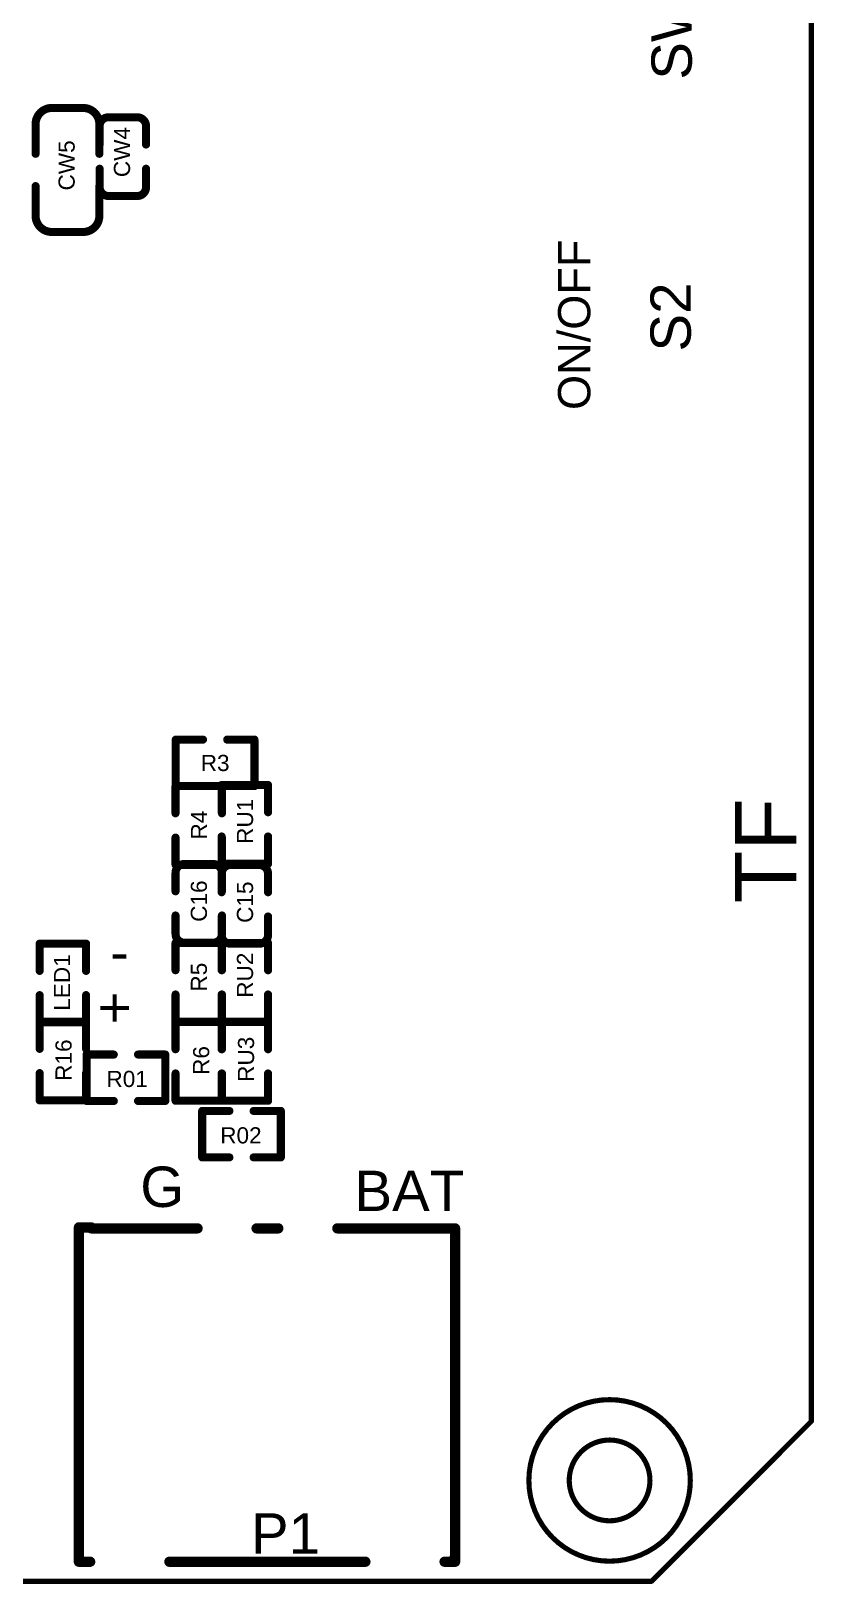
# Model space of a CAD drawing. Header units: millimetres. Extents: x 75.7 to 126.2, y 35 to 114.6.
# Drawn here: x 106.82 to 126.22, y 34.96 to 73.42 of the extents above; entities that cross this region are included whole.
import ezdxf

# ---------------------------------------------------------------- set-up
doc = ezdxf.new("R2010")
doc.units = ezdxf.units.MM
doc.layers.add('KeepOutLayer', color=6, linetype='Continuous')
doc.layers.add('TopOverlay', color=2, linetype='Continuous')
doc.styles.add('Arial', font='arial.ttf', dxfattribs={"height": 0.2})

# ---------------------------------------------------------------- blocks, each defined once
blk = doc.blocks.new('LC_0402_R_21')
at = {"layer": 'TopOverlay', "const_width": 0.2}
for points in [[(-0.975, -0.575), (-0.975, 0.575)], [(-0.3, 0.575), (-0.975, 0.575)], [(0.975, 0.575), (0.3, 0.575)], [(0.975, -0.575), (0.975, 0.575)], [(-0.3, -0.575), (-0.975, -0.575)], [(0.975, -0.575), (0.3, -0.575)]]:
    blk.add_lwpolyline(points, dxfattribs=at)
at = {"layer": 'TopOverlay', "const_width": 0.1}
for points in [[(-1.025, 0.575, 1), (-0.925, 0.575, 1)], [(-1.025, 0.575, 1), (-0.925, 0.575, 1)], [(-0.35, 0.575, 1), (-0.25, 0.575, 1)], [(0.25, 0.575, 1), (0.35, 0.575, 1)], [(0.925, 0.575, 1), (1.025, 0.575, 1)], [(0.925, 0.575, 1), (1.025, 0.575, 1)], [(-1.025, -0.575, 1), (-0.925, -0.575, 1)], [(-1.025, -0.575, 1), (-0.925, -0.575, 1)], [(-0.35, -0.575, 1), (-0.25, -0.575, 1)], [(0.25, -0.575, 1), (0.35, -0.575, 1)], [(0.925, -0.575, 1), (1.025, -0.575, 1)], [(0.925, -0.575, 1), (1.025, -0.575, 1)]]:
    blk.add_lwpolyline(points, format="xyb", close=True, dxfattribs=at)
blk = doc.blocks.new('LC_0402_R_22')
at = {"layer": 'TopOverlay', "const_width": 0.2}
for points in [[(-0.975, -0.575), (-0.975, 0.575)], [(-0.3, 0.575), (-0.975, 0.575)], [(0.975, 0.575), (0.3, 0.575)], [(0.975, -0.575), (0.975, 0.575)], [(-0.3, -0.575), (-0.975, -0.575)], [(0.975, -0.575), (0.3, -0.575)]]:
    blk.add_lwpolyline(points, dxfattribs=at)
at = {"layer": 'TopOverlay', "const_width": 0.1}
for points in [[(-1.025, 0.575, 1), (-0.925, 0.575, 1)], [(-1.025, 0.575, 1), (-0.925, 0.575, 1)], [(-0.35, 0.575, 1), (-0.25, 0.575, 1)], [(0.25, 0.575, 1), (0.35, 0.575, 1)], [(0.925, 0.575, 1), (1.025, 0.575, 1)], [(0.925, 0.575, 1), (1.025, 0.575, 1)], [(-1.025, -0.575, 1), (-0.925, -0.575, 1)], [(-1.025, -0.575, 1), (-0.925, -0.575, 1)], [(-0.35, -0.575, 1), (-0.25, -0.575, 1)], [(0.25, -0.575, 1), (0.35, -0.575, 1)], [(0.925, -0.575, 1), (1.025, -0.575, 1)], [(0.925, -0.575, 1), (1.025, -0.575, 1)]]:
    blk.add_lwpolyline(points, format="xyb", close=True, dxfattribs=at)
blk = doc.blocks.new('LC_0402_R_23')
at = {"layer": 'TopOverlay', "const_width": 0.2}
for points in [[(-0.975, -0.575), (-0.975, 0.575)], [(-0.3, 0.575), (-0.975, 0.575)], [(0.975, 0.575), (0.3, 0.575)], [(0.975, -0.575), (0.975, 0.575)], [(-0.3, -0.575), (-0.975, -0.575)], [(0.975, -0.575), (0.3, -0.575)]]:
    blk.add_lwpolyline(points, dxfattribs=at)
at = {"layer": 'TopOverlay', "const_width": 0.1}
for points in [[(-1.025, 0.575, 1), (-0.925, 0.575, 1)], [(-1.025, 0.575, 1), (-0.925, 0.575, 1)], [(-0.35, 0.575, 1), (-0.25, 0.575, 1)], [(0.25, 0.575, 1), (0.35, 0.575, 1)], [(0.925, 0.575, 1), (1.025, 0.575, 1)], [(0.925, 0.575, 1), (1.025, 0.575, 1)], [(-1.025, -0.575, 1), (-0.925, -0.575, 1)], [(-1.025, -0.575, 1), (-0.925, -0.575, 1)], [(-0.35, -0.575, 1), (-0.25, -0.575, 1)], [(0.25, -0.575, 1), (0.35, -0.575, 1)], [(0.925, -0.575, 1), (1.025, -0.575, 1)], [(0.925, -0.575, 1), (1.025, -0.575, 1)]]:
    blk.add_lwpolyline(points, format="xyb", close=True, dxfattribs=at)
blk = doc.blocks.new('LC_0402_R_28')
at = {"layer": 'TopOverlay', "const_width": 0.2}
for points in [[(-0.975, 0.575), (-0.975, -0.575)], [(-0.975, 0.575), (-0.3, 0.575)], [(0.3, 0.575), (0.975, 0.575)], [(0.975, 0.575), (0.975, -0.575)], [(-0.975, -0.575), (-0.3, -0.575)], [(0.3, -0.575), (0.975, -0.575)]]:
    blk.add_lwpolyline(points, dxfattribs=at)
at = {"layer": 'TopOverlay', "const_width": 0.1}
for points in [[(-1.025, 0.575, 1), (-0.925, 0.575, 1)], [(-1.025, 0.575, 1), (-0.925, 0.575, 1)], [(-0.35, 0.575, 1), (-0.25, 0.575, 1)], [(0.25, 0.575, 1), (0.35, 0.575, 1)], [(0.925, 0.575, 1), (1.025, 0.575, 1)], [(0.925, 0.575, 1), (1.025, 0.575, 1)], [(-1.025, -0.575, 1), (-0.925, -0.575, 1)], [(-1.025, -0.575, 1), (-0.925, -0.575, 1)], [(-0.35, -0.575, 1), (-0.25, -0.575, 1)], [(0.25, -0.575, 1), (0.35, -0.575, 1)], [(0.925, -0.575, 1), (1.025, -0.575, 1)], [(0.925, -0.575, 1), (1.025, -0.575, 1)]]:
    blk.add_lwpolyline(points, format="xyb", close=True, dxfattribs=at)
blk = doc.blocks.new('LC_0402_R_35')
at = {"layer": 'TopOverlay', "const_width": 0.2}
for points in [[(-0.975, 0.575), (-0.975, -0.575)], [(-0.975, 0.575), (-0.3, 0.575)], [(0.3, 0.575), (0.975, 0.575)], [(0.975, 0.575), (0.975, -0.575)], [(-0.975, -0.575), (-0.3, -0.575)], [(0.3, -0.575), (0.975, -0.575)]]:
    blk.add_lwpolyline(points, dxfattribs=at)
at = {"layer": 'TopOverlay', "const_width": 0.1}
for points in [[(-1.025, 0.575, 1), (-0.925, 0.575, 1)], [(-1.025, 0.575, 1), (-0.925, 0.575, 1)], [(-0.35, 0.575, 1), (-0.25, 0.575, 1)], [(0.25, 0.575, 1), (0.35, 0.575, 1)], [(0.925, 0.575, 1), (1.025, 0.575, 1)], [(0.925, 0.575, 1), (1.025, 0.575, 1)], [(-1.025, -0.575, 1), (-0.925, -0.575, 1)], [(-1.025, -0.575, 1), (-0.925, -0.575, 1)], [(-0.35, -0.575, 1), (-0.25, -0.575, 1)], [(0.25, -0.575, 1), (0.35, -0.575, 1)], [(0.925, -0.575, 1), (1.025, -0.575, 1)], [(0.925, -0.575, 1), (1.025, -0.575, 1)]]:
    blk.add_lwpolyline(points, format="xyb", close=True, dxfattribs=at)
blk = doc.blocks.new('LC_0402_R_36')
at = {"layer": 'TopOverlay', "const_width": 0.2}
for points in [[(-0.975, 0.575), (-0.975, -0.575)], [(-0.975, 0.575), (-0.3, 0.575)], [(0.3, 0.575), (0.975, 0.575)], [(0.975, 0.575), (0.975, -0.575)], [(-0.975, -0.575), (-0.3, -0.575)], [(0.3, -0.575), (0.975, -0.575)]]:
    blk.add_lwpolyline(points, dxfattribs=at)
at = {"layer": 'TopOverlay', "const_width": 0.1}
for points in [[(-1.025, 0.575, 1), (-0.925, 0.575, 1)], [(-1.025, 0.575, 1), (-0.925, 0.575, 1)], [(-0.35, 0.575, 1), (-0.25, 0.575, 1)], [(0.25, 0.575, 1), (0.35, 0.575, 1)], [(0.925, 0.575, 1), (1.025, 0.575, 1)], [(0.925, 0.575, 1), (1.025, 0.575, 1)], [(-1.025, -0.575, 1), (-0.925, -0.575, 1)], [(-1.025, -0.575, 1), (-0.925, -0.575, 1)], [(-0.35, -0.575, 1), (-0.25, -0.575, 1)], [(0.25, -0.575, 1), (0.35, -0.575, 1)], [(0.925, -0.575, 1), (1.025, -0.575, 1)], [(0.925, -0.575, 1), (1.025, -0.575, 1)]]:
    blk.add_lwpolyline(points, format="xyb", close=True, dxfattribs=at)
blk = doc.blocks.new('LC_0402_R_37')
at = {"layer": 'TopOverlay', "const_width": 0.2}
for points in [[(-0.975, 0.575), (-0.975, -0.575)], [(-0.975, 0.575), (-0.3, 0.575)], [(0.3, 0.575), (0.975, 0.575)], [(0.975, 0.575), (0.975, -0.575)], [(-0.975, -0.575), (-0.3, -0.575)], [(0.3, -0.575), (0.975, -0.575)]]:
    blk.add_lwpolyline(points, dxfattribs=at)
at = {"layer": 'TopOverlay', "const_width": 0.1}
for points in [[(-1.025, 0.575, 1), (-0.925, 0.575, 1)], [(-1.025, 0.575, 1), (-0.925, 0.575, 1)], [(-0.35, 0.575, 1), (-0.25, 0.575, 1)], [(0.25, 0.575, 1), (0.35, 0.575, 1)], [(0.925, 0.575, 1), (1.025, 0.575, 1)], [(0.925, 0.575, 1), (1.025, 0.575, 1)], [(-1.025, -0.575, 1), (-0.925, -0.575, 1)], [(-1.025, -0.575, 1), (-0.925, -0.575, 1)], [(-0.35, -0.575, 1), (-0.25, -0.575, 1)], [(0.25, -0.575, 1), (0.35, -0.575, 1)], [(0.925, -0.575, 1), (1.025, -0.575, 1)], [(0.925, -0.575, 1), (1.025, -0.575, 1)]]:
    blk.add_lwpolyline(points, format="xyb", close=True, dxfattribs=at)
blk = doc.blocks.new('LC_0402_R_38')
at = {"layer": 'TopOverlay', "const_width": 0.2}
for points in [[(-0.975, 0.575), (-0.975, -0.575)], [(-0.3, 0.575), (-0.975, 0.575)], [(0.975, 0.575), (0.3, 0.575)], [(0.975, 0.575), (0.975, -0.575)], [(-0.3, -0.575), (-0.975, -0.575)], [(0.975, -0.575), (0.3, -0.575)]]:
    blk.add_lwpolyline(points, dxfattribs=at)
at = {"layer": 'TopOverlay', "const_width": 0.1}
for points in [[(-1.025, 0.575, 1), (-0.925, 0.575, 1)], [(-1.025, 0.575, 1), (-0.925, 0.575, 1)], [(-0.35, 0.575, 1), (-0.25, 0.575, 1)], [(0.25, 0.575, 1), (0.35, 0.575, 1)], [(0.925, 0.575, 1), (1.025, 0.575, 1)], [(0.925, 0.575, 1), (1.025, 0.575, 1)], [(-1.025, -0.575, 1), (-0.925, -0.575, 1)], [(-1.025, -0.575, 1), (-0.925, -0.575, 1)], [(-0.35, -0.575, 1), (-0.25, -0.575, 1)], [(0.25, -0.575, 1), (0.35, -0.575, 1)], [(0.925, -0.575, 1), (1.025, -0.575, 1)], [(0.925, -0.575, 1), (1.025, -0.575, 1)]]:
    blk.add_lwpolyline(points, format="xyb", close=True, dxfattribs=at)
blk = doc.blocks.new('LC_0402_R_46')
at = {"layer": 'TopOverlay', "const_width": 0.2}
for points in [[(-0.975, 0.575), (-0.975, -0.575)], [(-0.975, 0.575), (-0.3, 0.575)], [(0.3, 0.575), (0.975, 0.575)], [(0.975, 0.575), (0.975, -0.575)], [(-0.975, -0.575), (-0.3, -0.575)], [(0.3, -0.575), (0.975, -0.575)]]:
    blk.add_lwpolyline(points, dxfattribs=at)
at = {"layer": 'TopOverlay', "const_width": 0.1}
for points in [[(-1.025, 0.575, 1), (-0.925, 0.575, 1)], [(-1.025, 0.575, 1), (-0.925, 0.575, 1)], [(-0.35, 0.575, 1), (-0.25, 0.575, 1)], [(0.25, 0.575, 1), (0.35, 0.575, 1)], [(0.925, 0.575, 1), (1.025, 0.575, 1)], [(0.925, 0.575, 1), (1.025, 0.575, 1)], [(-1.025, -0.575, 1), (-0.925, -0.575, 1)], [(-1.025, -0.575, 1), (-0.925, -0.575, 1)], [(-0.35, -0.575, 1), (-0.25, -0.575, 1)], [(0.25, -0.575, 1), (0.35, -0.575, 1)], [(0.925, -0.575, 1), (1.025, -0.575, 1)], [(0.925, -0.575, 1), (1.025, -0.575, 1)]]:
    blk.add_lwpolyline(points, format="xyb", close=True, dxfattribs=at)
blk = doc.blocks.new('LC_0603_C_56')
at = {"layer": 'TopOverlay', "const_width": 0.2}
for points in [[(-1.535, 0.39, -0.414213), (-1.135, 0.79)], [(1.135, 0.79, -0.414213), (1.535, 0.39)], [(-1.135, -0.79, -0.414213), (-1.535, -0.39)], [(1.535, -0.39, -0.414213), (1.135, -0.79)]]:
    blk.add_lwpolyline(points, format="xyb", dxfattribs=at)
for points in [[(-1.135, 0.79), (-0.4, 0.79)], [(0.4, 0.79), (1.135, 0.79)], [(-1.535, 0.39), (-1.535, -0.39)], [(1.535, 0.39), (1.535, -0.39)], [(-1.135, -0.79), (-0.4, -0.79)], [(0.4, -0.79), (1.135, -0.79)]]:
    blk.add_lwpolyline(points, dxfattribs=at)
at = {"layer": 'TopOverlay', "const_width": 0.1}
for points in [[(-1.185, 0.79, 1), (-1.085, 0.79, 1)], [(-1.185, 0.79, 1), (-1.085, 0.79, 1)], [(-0.45, 0.79, 1), (-0.35, 0.79, 1)], [(0.35, 0.79, 1), (0.45, 0.79, 1)], [(1.085, 0.79, 1), (1.185, 0.79, 1)], [(1.085, 0.79, 1), (1.185, 0.79, 1)], [(-1.585, 0.39, 1), (-1.485, 0.39, 1)], [(-1.585, 0.39, 1), (-1.485, 0.39, 1)], [(1.485, 0.39, 1), (1.585, 0.39, 1)], [(1.485, 0.39, 1), (1.585, 0.39, 1)], [(-1.585, -0.39, 1), (-1.485, -0.39, 1)], [(-1.585, -0.39, 1), (-1.485, -0.39, 1)], [(1.485, -0.39, 1), (1.585, -0.39, 1)], [(1.485, -0.39, 1), (1.585, -0.39, 1)], [(-1.185, -0.79, 1), (-1.085, -0.79, 1)], [(-1.185, -0.79, 1), (-1.085, -0.79, 1)], [(-0.45, -0.79, 1), (-0.35, -0.79, 1)], [(0.35, -0.79, 1), (0.45, -0.79, 1)], [(1.085, -0.79, 1), (1.185, -0.79, 1)], [(1.085, -0.79, 1), (1.185, -0.79, 1)]]:
    blk.add_lwpolyline(points, format="xyb", close=True, dxfattribs=at)
blk = doc.blocks.new('LC_0402_C_57')
at = {"layer": 'TopOverlay', "const_width": 0.2}
for points in [[(-0.975, 0.355, -0.414214), (-0.755, 0.575)], [(0.755, 0.575, -0.414214), (0.975, 0.355)], [(-0.755, -0.575, -0.414214), (-0.975, -0.355)], [(0.975, -0.355, -0.414214), (0.755, -0.575)]]:
    blk.add_lwpolyline(points, format="xyb", dxfattribs=at)
for points in [[(-0.975, 0.355), (-0.975, -0.355)], [(-0.75, 0.575), (-0.3, 0.575)], [(0.3, 0.575), (0.75, 0.575)], [(0.975, 0.355), (0.975, -0.355)], [(-0.75, -0.575), (-0.3, -0.575)], [(0.3, -0.575), (0.75, -0.575)]]:
    blk.add_lwpolyline(points, dxfattribs=at)
at = {"layer": 'TopOverlay', "const_width": 0.1}
for points in [[(-1.025, 0.355, 1), (-0.925, 0.355, 1)], [(-1.025, 0.355, 1), (-0.925, 0.355, 1)], [(-0.805, 0.575, 1), (-0.705, 0.575, 1)], [(-0.8, 0.575, 1), (-0.7, 0.575, 1)], [(-0.35, 0.575, 1), (-0.25, 0.575, 1)], [(0.25, 0.575, 1), (0.35, 0.575, 1)], [(0.7, 0.575, 1), (0.8, 0.575, 1)], [(0.705, 0.575, 1), (0.805, 0.575, 1)], [(0.925, 0.355, 1), (1.025, 0.355, 1)], [(0.925, 0.355, 1), (1.025, 0.355, 1)], [(-1.025, -0.355, 1), (-0.925, -0.355, 1)], [(-1.025, -0.355, 1), (-0.925, -0.355, 1)], [(0.925, -0.355, 1), (1.025, -0.355, 1)], [(0.925, -0.355, 1), (1.025, -0.355, 1)], [(-0.805, -0.575, 1), (-0.705, -0.575, 1)], [(-0.8, -0.575, 1), (-0.7, -0.575, 1)], [(-0.35, -0.575, 1), (-0.25, -0.575, 1)], [(0.25, -0.575, 1), (0.35, -0.575, 1)], [(0.7, -0.575, 1), (0.8, -0.575, 1)], [(0.705, -0.575, 1), (0.805, -0.575, 1)]]:
    blk.add_lwpolyline(points, format="xyb", close=True, dxfattribs=at)
blk = doc.blocks.new('LC_0402_C_74')
at = {"layer": 'TopOverlay', "const_width": 0.2}
for points in [[(-0.975, 0.355, -0.414214), (-0.755, 0.575)], [(0.755, 0.575, -0.414214), (0.975, 0.355)], [(-0.755, -0.575, -0.414214), (-0.975, -0.355)], [(0.975, -0.355, -0.414214), (0.755, -0.575)]]:
    blk.add_lwpolyline(points, format="xyb", dxfattribs=at)
for points in [[(-0.975, -0.355), (-0.975, 0.355)], [(-0.3, 0.575), (-0.75, 0.575)], [(0.75, 0.575), (0.3, 0.575)], [(0.975, -0.355), (0.975, 0.355)], [(-0.3, -0.575), (-0.75, -0.575)], [(0.75, -0.575), (0.3, -0.575)]]:
    blk.add_lwpolyline(points, dxfattribs=at)
at = {"layer": 'TopOverlay', "const_width": 0.1}
for points in [[(-1.025, 0.355, 1), (-0.925, 0.355, 1)], [(-1.025, 0.355, 1), (-0.925, 0.355, 1)], [(-0.805, 0.575, 1), (-0.705, 0.575, 1)], [(-0.8, 0.575, 1), (-0.7, 0.575, 1)], [(-0.35, 0.575, 1), (-0.25, 0.575, 1)], [(0.25, 0.575, 1), (0.35, 0.575, 1)], [(0.7, 0.575, 1), (0.8, 0.575, 1)], [(0.705, 0.575, 1), (0.805, 0.575, 1)], [(0.925, 0.355, 1), (1.025, 0.355, 1)], [(0.925, 0.355, 1), (1.025, 0.355, 1)], [(-1.025, -0.355, 1), (-0.925, -0.355, 1)], [(-1.025, -0.355, 1), (-0.925, -0.355, 1)], [(0.925, -0.355, 1), (1.025, -0.355, 1)], [(0.925, -0.355, 1), (1.025, -0.355, 1)], [(-0.805, -0.575, 1), (-0.705, -0.575, 1)], [(-0.8, -0.575, 1), (-0.7, -0.575, 1)], [(-0.35, -0.575, 1), (-0.25, -0.575, 1)], [(0.25, -0.575, 1), (0.35, -0.575, 1)], [(0.7, -0.575, 1), (0.8, -0.575, 1)], [(0.705, -0.575, 1), (0.805, -0.575, 1)]]:
    blk.add_lwpolyline(points, format="xyb", close=True, dxfattribs=at)
blk = doc.blocks.new('LC_0402_C_75')
at = {"layer": 'TopOverlay', "const_width": 0.2}
for points in [[(-0.975, 0.355, -0.414214), (-0.755, 0.575)], [(0.755, 0.575, -0.414214), (0.975, 0.355)], [(-0.755, -0.575, -0.414214), (-0.975, -0.355)], [(0.975, -0.355, -0.414214), (0.755, -0.575)]]:
    blk.add_lwpolyline(points, format="xyb", dxfattribs=at)
for points in [[(-0.975, -0.355), (-0.975, 0.355)], [(-0.3, 0.575), (-0.75, 0.575)], [(0.75, 0.575), (0.3, 0.575)], [(0.975, -0.355), (0.975, 0.355)], [(-0.3, -0.575), (-0.75, -0.575)], [(0.75, -0.575), (0.3, -0.575)]]:
    blk.add_lwpolyline(points, dxfattribs=at)
at = {"layer": 'TopOverlay', "const_width": 0.1}
for points in [[(-1.025, 0.355, 1), (-0.925, 0.355, 1)], [(-1.025, 0.355, 1), (-0.925, 0.355, 1)], [(-0.805, 0.575, 1), (-0.705, 0.575, 1)], [(-0.8, 0.575, 1), (-0.7, 0.575, 1)], [(-0.35, 0.575, 1), (-0.25, 0.575, 1)], [(0.25, 0.575, 1), (0.35, 0.575, 1)], [(0.7, 0.575, 1), (0.8, 0.575, 1)], [(0.705, 0.575, 1), (0.805, 0.575, 1)], [(0.925, 0.355, 1), (1.025, 0.355, 1)], [(0.925, 0.355, 1), (1.025, 0.355, 1)], [(-1.025, -0.355, 1), (-0.925, -0.355, 1)], [(-1.025, -0.355, 1), (-0.925, -0.355, 1)], [(0.925, -0.355, 1), (1.025, -0.355, 1)], [(0.925, -0.355, 1), (1.025, -0.355, 1)], [(-0.805, -0.575, 1), (-0.705, -0.575, 1)], [(-0.8, -0.575, 1), (-0.7, -0.575, 1)], [(-0.35, -0.575, 1), (-0.25, -0.575, 1)], [(0.25, -0.575, 1), (0.35, -0.575, 1)], [(0.7, -0.575, 1), (0.8, -0.575, 1)], [(0.705, -0.575, 1), (0.805, -0.575, 1)]]:
    blk.add_lwpolyline(points, format="xyb", close=True, dxfattribs=at)
blk = doc.blocks.new('2P_2_0MM_102')
at = {"layer": 'TopOverlay', "const_width": 0.254}
for points in [[(-4.391, 4.771), (-4.651, 4.771)], [(-4.651, 4.771), (-4.651, 4.619)], [(-4.625, 4.695), (-4.651, 4.695)], [(-4.651, 4.695), (-4.651, -3.484)], [(2.428, 4.771), (-2.428, 4.771)], [(4.671, 4.771), (4.391, 4.771)], [(4.671, 4.771), (4.671, -3.509)], [(-1.732, -3.484), (-4.651, -3.484)], [(0.267, -3.484), (-0.27, -3.484)], [(4.366, -3.484), (1.73, -3.484)], [(4.366, -3.484), (4.366, -3.509)], [(4.671, -3.509), (4.366, -3.509)]]:
    blk.add_lwpolyline(points, dxfattribs=at)
at = {"layer": 'TopOverlay', "const_width": 0.127}
for points in [[(-4.715, 4.771, 1), (-4.588, 4.771, 1)], [(-4.715, 4.771, 1), (-4.588, 4.771, 1)], [(-4.714, 4.695, 1), (-4.587, 4.695, 1)], [(-4.714, 4.695, 1), (-4.587, 4.695, 1)], [(-4.715, 4.619, 1), (-4.588, 4.619, 1)], [(-4.689, 4.695, 1), (-4.562, 4.695, 1)], [(-4.454, 4.771, 1), (-4.327, 4.771, 1)], [(-2.492, 4.771, 1), (-2.365, 4.771, 1)], [(2.365, 4.771, 1), (2.492, 4.771, 1)], [(4.327, 4.771, 1), (4.454, 4.771, 1)], [(4.607, 4.771, 1), (4.734, 4.771, 1)], [(4.607, 4.771, 1), (4.734, 4.771, 1)], [(-4.714, -3.484, 1), (-4.587, -3.484, 1)], [(-4.714, -3.484, 1), (-4.587, -3.484, 1)], [(-1.796, -3.484, 1), (-1.669, -3.484, 1)], [(-0.334, -3.484, 1), (-0.207, -3.484, 1)], [(0.204, -3.484, 1), (0.331, -3.484, 1)], [(1.666, -3.484, 1), (1.793, -3.484, 1)], [(4.302, -3.484, 1), (4.429, -3.484, 1)], [(4.302, -3.484, 1), (4.429, -3.484, 1)], [(4.302, -3.509, 1), (4.429, -3.509, 1)], [(4.302, -3.509, 1), (4.429, -3.509, 1)], [(4.607, -3.509, 1), (4.734, -3.509, 1)], [(4.607, -3.509, 1), (4.734, -3.509, 1)]]:
    blk.add_lwpolyline(points, format="xyb", close=True, dxfattribs=at)
blk = doc.blocks.new('LC_0402_R_109')
at = {"layer": 'TopOverlay', "const_width": 0.2}
for points in [[(-0.3, 0.575), (-0.975, 0.575)], [(-0.975, 0.575), (-0.975, -0.575)], [(0.975, 0.575), (0.3, 0.575)], [(0.975, 0.575), (0.975, -0.575)], [(-0.3, -0.575), (-0.975, -0.575)], [(0.975, -0.575), (0.3, -0.575)]]:
    blk.add_lwpolyline(points, dxfattribs=at)
at = {"layer": 'TopOverlay', "const_width": 0.1}
for points in [[(-1.025, 0.575, 1), (-0.925, 0.575, 1)], [(-1.025, 0.575, 1), (-0.925, 0.575, 1)], [(-0.35, 0.575, 1), (-0.25, 0.575, 1)], [(0.25, 0.575, 1), (0.35, 0.575, 1)], [(0.925, 0.575, 1), (1.025, 0.575, 1)], [(0.925, 0.575, 1), (1.025, 0.575, 1)], [(-1.025, -0.575, 1), (-0.925, -0.575, 1)], [(-1.025, -0.575, 1), (-0.925, -0.575, 1)], [(-0.35, -0.575, 1), (-0.25, -0.575, 1)], [(0.25, -0.575, 1), (0.35, -0.575, 1)], [(0.925, -0.575, 1), (1.025, -0.575, 1)], [(0.925, -0.575, 1), (1.025, -0.575, 1)]]:
    blk.add_lwpolyline(points, format="xyb", close=True, dxfattribs=at)
blk = doc.blocks.new('LC_0402_R_111')
at = {"layer": 'TopOverlay', "const_width": 0.2}
for points in [[(-0.975, 0.575), (-0.3, 0.575)], [(-0.975, -0.575), (-0.975, 0.575)], [(0.3, 0.575), (0.975, 0.575)], [(0.975, -0.575), (0.975, 0.575)], [(-0.975, -0.575), (-0.3, -0.575)], [(0.3, -0.575), (0.975, -0.575)]]:
    blk.add_lwpolyline(points, dxfattribs=at)
at = {"layer": 'TopOverlay', "const_width": 0.1}
for points in [[(-1.025, 0.575, 1), (-0.925, 0.575, 1)], [(-1.025, 0.575, 1), (-0.925, 0.575, 1)], [(-0.35, 0.575, 1), (-0.25, 0.575, 1)], [(0.25, 0.575, 1), (0.35, 0.575, 1)], [(0.925, 0.575, 1), (1.025, 0.575, 1)], [(0.925, 0.575, 1), (1.025, 0.575, 1)], [(-1.025, -0.575, 1), (-0.925, -0.575, 1)], [(-1.025, -0.575, 1), (-0.925, -0.575, 1)], [(-0.35, -0.575, 1), (-0.25, -0.575, 1)], [(0.25, -0.575, 1), (0.35, -0.575, 1)], [(0.925, -0.575, 1), (1.025, -0.575, 1)], [(0.925, -0.575, 1), (1.025, -0.575, 1)]]:
    blk.add_lwpolyline(points, format="xyb", close=True, dxfattribs=at)

msp = doc.modelspace()

# ---------------------------------------------------------------- linework, layer by layer
at = {"layer": 'KeepOutLayer', "const_width": 0.127}
for points in [[(126.153, 38.991), (126.153, 110.563)], [(122.189, 35.027), (126.153, 38.991)], [(79.718, 35.027), (122.189, 35.027)]]:
    msp.add_lwpolyline(points, dxfattribs=at)
at = {"layer": 'KeepOutLayer'}
for points, const_width in [([(126.121, 38.991, 1), (126.185, 38.991, 1)], 0.0635), ([(126.121, 38.991, 1), (126.185, 38.991, 1)], 0.0635), ([(122.153, 37.527, 1), (120.153, 37.527, 1)], 0.127), ([(120.121, 37.527, 1), (120.185, 37.527, 1)], 0.0635), ([(122.121, 37.527, 1), (122.185, 37.527, 1)], 0.0635), ([(122.157, 35.027, 1), (122.22, 35.027, 1)], 0.0635), ([(122.157, 35.027, 1), (122.22, 35.027, 1)], 0.0635)]:
    msp.add_lwpolyline(points, format="xyb", close=True, dxfattribs=dict(at, const_width=const_width))
at = {"layer": 'TopOverlay'}
for points, const_width in [([(123.153, 37.527, 1), (119.153, 37.527, 1)], 0.127), ([(119.121, 37.527, 1), (119.185, 37.527, 1)], 0.0635), ([(123.121, 37.527, 1), (123.185, 37.527, 1)], 0.0635)]:
    msp.add_lwpolyline(points, format="xyb", close=True, dxfattribs=dict(at, const_width=const_width))

# ---------------------------------------------------------------- block references
for name, p, rotation in [('LC_0603_C_56', (107.721, 69.977), 90), ('LC_0402_C_57', (109.093, 70.307), 90), ('LC_0402_R_38', (111.379, 55.296), 180), ('LC_0402_R_37', (110.973, 53.746), 90), ('LC_0402_R_23', (112.116, 53.772), 270), ('LC_0402_C_74', (110.973, 51.816), 270), ('LC_0402_C_75', (112.116, 51.791), 270), ('LC_0402_R_46', (107.607, 49.844), 90), ('LC_0402_R_36', (110.973, 49.86), 90), ('LC_0402_R_22', (112.116, 49.86), 270), ('LC_0402_R_28', (107.607, 47.913), 90), ('LC_0402_R_35', (110.973, 47.904), 90), ('LC_0402_R_21', (112.116, 47.904), 270), ('LC_0402_R_109', (109.169, 47.498), 180), ('2P_2_0MM_102', (112.674, 40.284), 180)]:
    msp.add_blockref(name, p, dxfattribs=dict(rotation=rotation))
msp.add_blockref('LC_0402_R_111', (112.033, 46.101))

# ---------------------------------------------------------------- texts
at = {"layer": 'TopOverlay', "style": 'Arial'}
for s, height, rotation, p in [('SW1', 1, 90, (123.19, 72.212)), ('CW4', 0.4, 90, (109.271, 69.799)), ('CW5', 0.4, 90, (107.899, 69.469)), ('ON/OFF', 0.8, 90, (120.675, 64.033)), ('S2', 1, 90, (123.165, 65.481)), ('RU1', 0.4, 90, (112.319, 53.289)), ('TF', 1.524, 90, (125.781, 51.816)), ('R4', 0.4, 90, (111.182, 53.398)), ('C16', 0.4, 90, (111.176, 51.359)), ('C15', 0.4, 90, (112.319, 51.333)), ('LED1', 0.4, 90, (107.785, 49.158)), ('RU2', 0.4, 90, (112.319, 49.479)), ('R5', 0.4, 90, (111.176, 49.632)), ('RU3', 0.4, 90, (112.344, 47.396)), ('R16', 0.4, 90, (107.823, 47.422)), ('R6', 0.4, 90, (111.233, 47.568)), ('G', 1, 360, (109.525, 44.298)), ('BAT', 1, 360, (114.833, 44.196))]:
    msp.add_text(s, height=height, rotation=rotation, dxfattribs=at).set_placement(p)
for s, height, p in [('R3', 0.4, (111.023, 55.093)), ('R01', 0.4, (108.687, 47.269)), ('R02', 0.4, (111.506, 45.872)), ('P1', 1, (112.268, 35.712))]:
    msp.add_text(s, height=height, dxfattribs=at).set_placement(p)
at = {"layer": 'TopOverlay', "style": 'Arial', "text_generation_flag": 2}
for s, rotation, p in [('-', 360, (109.245, 50.114)), ('+', 270, (108.407, 48.819))]:
    msp.add_text(s, height=1, rotation=rotation, dxfattribs=at).set_placement(p)

doc.saveas('drawing.dxf')
